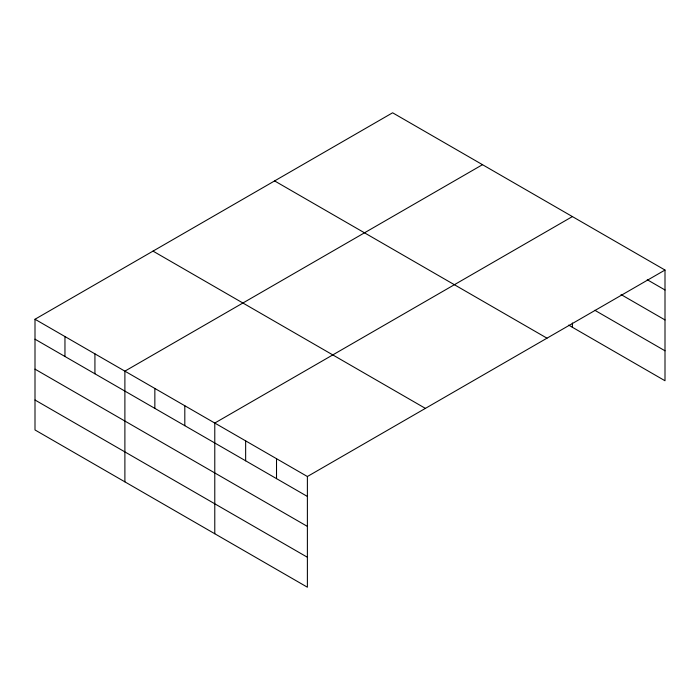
<?xml version="1.0" encoding="UTF-8"?>
<svg xmlns="http://www.w3.org/2000/svg" width="700" height="700" viewBox="0 0 700 700"><rect width="100%" height="100%" fill="white"/><g stroke="black" fill="none" stroke-linecap="round" stroke-linejoin="round"><path stroke-width="1.05" d="M568.645 325.115L665 380.748L665 270.043L392.613 112.788L35 319.252L35 429.957L307.387 587.212L307.387 476.516L35 319.252M482.501 164.684L124.889 371.149L124.889 481.854M572.39 216.58L214.778 423.045L214.778 533.75M307.387 476.516L665 270.043M647.229 279.72L665 289.984M621.031 294.551L665 319.935M594.843 310.293L665 350.796M274.601 180.924L546.989 338.179M153.011 251.116L425.399 408.38M35 339.194L307.387 496.449M35 369.145L307.387 526.4M35 400.006L307.387 557.261M572.39 322.998L572.39 327.276M276.517 458.692L276.517 478.634M245.648 440.869L245.648 460.81M184.809 405.746L184.809 425.688M154.849 388.447L154.849 408.389M94.929 353.85L94.929 373.791M64.96 336.551L64.96 356.493"/></g></svg>
